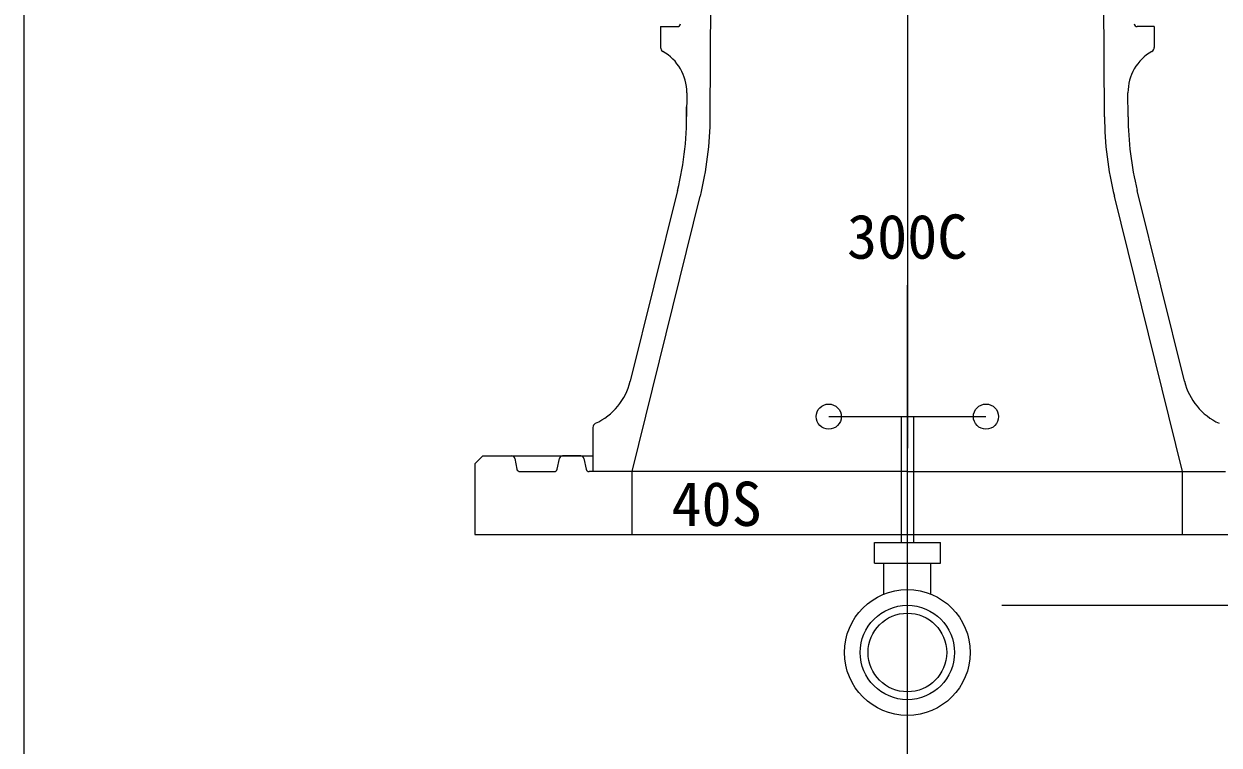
# Model space of a CAD drawing. Units: millimetres, scale not verified. Extents: x -6861 to 6861, y -3554 to 3095.
# Drawn here: x 1261 to 2021, y 32 to 490 of the extents above; entities that cross this region are included whole.
import ezdxf
from ezdxf.enums import TextEntityAlignment as Align

# ---------------------------------------------------------------- set-up
doc = ezdxf.new("R2010")
doc.units = ezdxf.units.MM
doc.header["$LTSCALE"] = 20
for name, color, linetype, lineweight in [('0-3_TEMP', 3, 'Continuous', 18), ('0-4_細線', 7, 'Continuous', 18), ('0-6_寸法', 1, 'Continuous', 18), ('0-9_枠線', 6, 'Continuous', 18)]:
    doc.layers.add(name, color=color, linetype=linetype, lineweight=lineweight)
doc.layers.add('0-7_注釈', color=1, linetype='Continuous')
doc.styles.add('ＭＳ ゴシック', font='')
doc.styles.get('ＭＳ ゴシック').set_extended_font_data('MS Gothic')

msp = doc.modelspace()

# ---------------------------------------------------------------- linework, layer by layer
at = {"layer": '0-3_TEMP'}
for p, q in [((1822.8, 520.78), (1822.8, 220.78)), ((1822.8, -138.72), (1822.8, 324.28))]:
    msp.add_line(p, q, dxfattribs=at)
at = {"layer": '0-4_細線'}
for p, q in [((1697.43, 431.44), (1697.8, 505.78)), ((1948.17, 431.44), (1947.8, 505.78)), ((1665.8, 488.78), (1676.57, 488.78)), ((1665.8, 488.78), (1665.8, 475.58)), ((1979.8, 488.78), (1969.02, 488.78)), ((1979.8, 488.78), (1979.8, 475.58)), ((1682.5, 446.73), (1682.43, 431.52)), ((1963.18, 431.48), (1963.1, 446.74)), ((1676.57, 384.47), (1646.56, 263.22)), ((1647.8, 205.78), (1691.13, 380.86)), ((1997.8, 205.78), (1954.46, 380.86)), ((1999.03, 263.22), (1968.97, 384.66)), ((1772.8, 240.78), (1872.8, 240.78)), ((1818.8, 240.78), (1818.8, 160.78)), ((1826.8, 240.78), (1826.8, 160.78)), ((1622.8, 233.81), (1622.8, 205.78)), ((1573.12, 214.17), (1574.48, 207.38)), ((1600.12, 207.38), (1601.48, 214.17)), ((1615.16, 215.78), (1622.8, 215.78)), ((1617.12, 214.17), (1618.48, 207.38)), ((1576.44, 205.78), (1598.16, 205.78)), ((1822.8, 205.78), (1620.44, 205.78)), ((1647.8, 165.78), (1647.8, 205.78)), ((1822.8, 205.78), (2025.16, 205.78)), ((1997.8, 165.78), (1997.8, 205.78)), ((1547.8, 165.78), (2097.8, 165.78)), ((1801.8, 160.78), (1843.8, 160.78)), ((1801.8, 147.55), (1801.8, 160.78)), ((1843.8, 147.55), (1843.8, 160.78)), ((1801.8, 147.55), (1843.8, 147.55)), ((1807.8, 127.86), (1807.8, 147.55)), ((1837.8, 127.86), (1837.8, 147.55))]:
    msp.add_line(p, q, dxfattribs=at)
for points in [[(1552.8, 215.78), (1547.8, 210.78), (1547.8, 165.78)], [(1552.8, 215.78), (1615.16, 215.78), (1603.44, 215.78)]]:
    msp.add_lwpolyline(points, dxfattribs=at)
for centre, radius in [((1772.8, 240.78), 8), ((1872.8, 240.78), 8), ((1822.8, 90.78), 40), ((1822.8, 90.78), 30), ((1822.8, 90.78), 25)]:
    msp.add_circle(centre, radius, dxfattribs=at)
for centre, radius, start, end in [((1676.57, 490.78), 2, 270, 351.633), ((1969.02, 490.78), 2, 188.367, 270), ((1668.8, 475.58), 3, 180, 240.41), ((1652.5, 446.88), 30, 359.713, 60.41), ((1993.1, 446.89), 30, 119.608, 180.287), ((1976.8, 475.58), 3, 299.608, 0), ((1482.43, 432.52), 200, 346.099, 1.51), ((1482.43, 432.52), 215, 346.099, 359.713), ((2163.17, 432.52), 215, 180.287, 193.901), ((2163.17, 432.48), 200, 180.287, 193.833), ((1607.73, 272.83), 40, 294.84, 346.099), ((2037.86, 272.83), 40, 193.901, 245.161), ((1625.8, 233.81), 3, 114.838, 179.998), ((1571.16, 213.78), 2, 11.309, 90), ((1603.44, 213.78), 2, 90, 168.691), ((1615.16, 213.78), 2, 11.309, 90), ((1576.44, 207.78), 2, 191.309, 270), ((1598.16, 207.78), 2, 270, 348.691), ((1620.44, 207.78), 2, 191.309, 270)]:
    msp.add_arc(centre, radius, start, end, dxfattribs=at)
at = {"layer": '0-6_寸法'}
msp.add_line((1882.8, 120.78), (2427.64, 120.78), dxfattribs=at)
at = {"layer": '0-9_枠線'}
msp.add_line((1260.93, 3094.96), (1260.93, -705.04), dxfattribs=at)

# ---------------------------------------------------------------- texts
at = {"layer": '0-7_注釈', "style": 'ＭＳ ゴシック'}
for s, p in [('300C', (1784.4, 332.74)), ('40S', (1672.73, 162.8))]:
    msp.add_text(s, height=28.15, dxfattribs=at).set_placement(p, align=Align.BOTTOM_LEFT)

doc.saveas('drawing.dxf')
